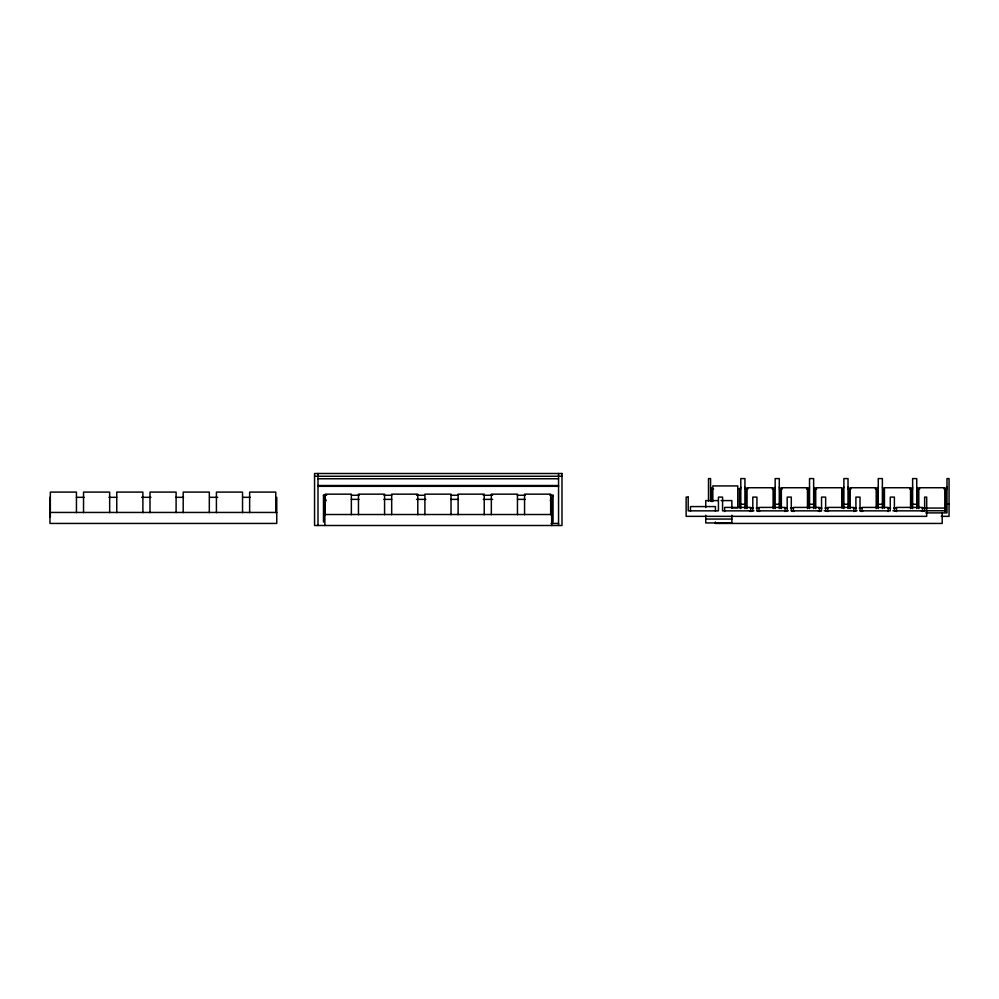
<?xml version="1.0" encoding="UTF-8"?>
<svg xmlns="http://www.w3.org/2000/svg" width="999" height="999" viewBox="0 0 999 999"><rect width="100%" height="100%" fill="white"/><g stroke="black" fill="none" stroke-linecap="round" stroke-linejoin="round"><path stroke-width="1.5" d="M550.299 500.611L553.046 495.254L549.949 495.254M740.796 487.225L739.422 489.36L739.422 507.892M775.162 487.225L773.788 489.36L773.788 507.892M809.527 487.225L808.154 489.36L808.154 507.892M843.893 487.225L842.519 489.36L842.519 507.704M878.258 487.225L876.885 489.36L876.885 507.892M912.624 487.225L911.25 489.36L911.25 507.892M946.99 487.225L945.616 489.36L945.616 510.951M314.56 476.261L561.987 476.261M317.994 478.758L558.553 478.758M317.994 485.514L558.553 485.514M317.994 486.313L558.553 486.313M710.564 488.948L713.586 488.948M737.774 488.948L740.796 488.948M744.929 488.948L747.951 488.948M772.14 488.948L775.162 488.948M779.282 488.948L782.317 488.948M806.505 488.948L809.527 488.948M813.648 488.948L816.683 488.948M848.014 488.948L851.048 488.948M875.236 488.948L878.258 488.948M909.602 488.948L912.624 488.948M916.745 488.948L919.767 488.948M943.968 488.948L946.99 488.948M323.489 522.052L323.489 495.254L326.598 495.254M351.411 495.254L359.165 495.254M383.978 495.254L391.745 495.254M416.558 495.254L424.313 495.254M450.674 495.254L458.429 495.254M483.254 495.254L492.557 495.254M517.37 495.254L525.124 495.254M76.361 497.315L84.128 497.315M108.978 497.315L116.746 497.315M141.608 497.315L150.924 497.315M175.787 497.315L183.554 497.315M209.952 497.315L217.72 497.315M242.582 497.315L250.349 497.315M351.273 499.375L359.041 499.375M383.903 499.375L391.67 499.375M416.521 499.375L425.849 499.375M450.699 499.375L458.466 499.375M483.316 499.375L492.644 499.375M517.494 499.375L525.262 499.375M718.044 500.586L705.744 500.586L705.744 507.554M721.116 500.586L731.867 500.586L731.867 508.279M740.796 504.258L744.929 504.258M775.162 504.258L779.282 504.258M809.527 504.258L813.648 504.258M843.893 504.258L848.014 504.258M878.258 504.258L882.379 504.258M912.624 504.258L916.745 504.258M946.99 504.258L949.05 504.258M731.543 507.854L737.774 507.854L737.774 485.926L712.824 485.926L712.824 501.51M750.062 508.066L753.134 508.066M756.206 508.066L759.277 508.066M784.427 508.066L787.499 508.066M790.571 508.066L793.643 508.066M818.793 508.066L821.865 508.066M824.937 508.066L828.009 508.066M853.158 508.066L856.23 508.066M859.302 508.066L862.374 508.066M887.512 508.066L890.584 508.066M893.668 508.066L896.74 508.066M921.877 508.066L944.929 508.066M749.35 510.751L753.933 510.751M756.992 510.751L760.039 510.751M785.239 510.751L788.298 510.751M791.358 510.751L794.405 510.751M818.081 510.751L821.141 510.751M824.187 510.751L828.77 510.751M853.97 510.751L857.03 510.751M860.089 510.751L863.136 510.751M892.919 510.751L895.978 510.751M921.178 510.751L945.616 510.751M49.95 512.45L276.76 512.45M925.823 512.899L946.99 512.899L946.99 478.583L949.05 478.583L949.05 516.346L941.295 516.346M324.862 514.51L551.673 514.51M705.744 519.055L731.867 519.055M551.148 523.439L558.553 523.439M916.745 487.225L918.118 489.36L918.118 507.892M882.379 487.225L883.753 489.36L883.753 507.704M848.014 487.225L849.387 489.36L849.387 507.892M813.648 487.225L815.022 489.36L815.022 507.892M779.282 487.225L780.669 489.36L780.669 507.892M744.929 487.225L746.303 489.36L746.303 507.892M710.564 487.225L711.937 489.36L711.937 501.585M323.489 495.254L326.236 500.611M944.929 511.513L944.929 487.737L918.805 487.737L918.805 508.616M942.182 512.45L942.182 523.439L715.371 523.439L715.371 522.002M922.564 511.538L922.564 507.417L896.453 507.417L896.453 511.538M916.745 508.578L916.745 478.583L912.624 478.583L912.624 508.578M910.564 508.616L910.564 487.737L884.44 487.737L884.44 508.066M888.198 511.538L888.198 507.417L862.087 507.417L862.087 511.538M882.379 508.578L882.379 478.583L878.258 478.583L878.258 508.578M876.198 508.616L876.198 487.737L850.074 487.737L850.074 508.616M853.845 511.538L853.845 507.417L827.721 507.417L827.721 511.538M848.014 508.578L848.014 478.583L843.893 478.583L843.893 508.578M841.832 508.066L841.832 487.737L815.721 487.737L815.721 508.616M819.48 511.538L819.48 507.417L793.356 507.417L793.356 511.538M813.648 508.578L813.648 478.583L809.527 478.583L809.527 508.578M807.467 508.616L807.467 487.737L781.355 487.737L781.355 508.616M785.114 511.538L785.114 507.417L758.99 507.417L758.99 511.538M779.282 508.578L779.282 478.583L775.162 478.583L775.162 508.578M773.101 508.616L773.101 487.737L746.99 487.737L746.99 508.616M750.749 511.538L750.749 507.417L724.625 507.417L724.625 511.538M744.929 508.578L744.929 478.583L740.796 478.583L740.796 508.578M731.867 515.247L731.867 522.939L705.744 522.939L705.744 515.247M715.421 511.226L715.421 506.58L690.471 506.58L690.471 511.226M710.564 501.248L710.564 478.583L708.503 478.583L708.503 501.248M558.553 473.501L558.553 525.499M553.046 495.254L553.046 522.052M551.673 499.375L551.673 525.499M550.674 514.722L550.674 494.155L524.562 494.155L524.562 514.722M517.457 514.722L517.457 494.155L491.333 494.155L491.333 514.722M484.24 514.722L484.24 494.155L458.116 494.155L458.116 514.722M451.024 514.722L451.024 494.155L424.9 494.155L424.9 514.722M417.794 514.722L417.794 494.155L391.683 494.155L391.683 514.722M384.578 514.722L384.578 494.155L358.466 494.155L358.466 514.722M351.361 514.722L351.361 494.155L325.237 494.155L325.237 514.722M324.862 499.375L324.862 525.499M317.994 473.501L317.994 525.499M276.76 497.315L276.76 523.439L49.95 523.439L49.95 497.315M275.761 512.662L275.761 492.095L249.638 492.095L249.638 512.662M242.532 512.662L242.532 492.095L216.421 492.095L216.421 512.662M209.315 512.662L209.315 492.095L183.204 492.095L183.204 512.662M176.099 512.662L176.099 492.095L149.987 492.095L149.987 512.662M142.882 512.662L142.882 492.095L116.758 492.095L116.758 512.662M109.665 512.662L109.665 492.095L83.541 492.095L83.541 512.662M76.448 512.662L76.448 492.095L50.325 492.095L50.325 517.07M561.987 473.501L314.56 473.501L314.56 525.499L561.987 525.499L561.987 473.501M688.199 497.102L686.138 497.102L686.138 516.346L926.697 516.346L926.697 497.102L924.637 497.102L924.637 510.851L894.392 510.851L894.392 497.102L890.271 497.102L890.271 510.851L860.027 510.851L860.027 497.102L855.906 497.102L855.906 510.851L825.661 510.851L825.661 497.102L821.54 497.102L821.54 510.851L791.295 510.851L791.295 497.102L787.175 497.102L787.175 510.851L756.93 510.851L756.93 497.102L752.809 497.102L752.809 510.851L722.564 510.851L722.564 497.102L718.443 497.102L718.443 510.851L688.199 510.851L688.199 497.102"/></g></svg>
